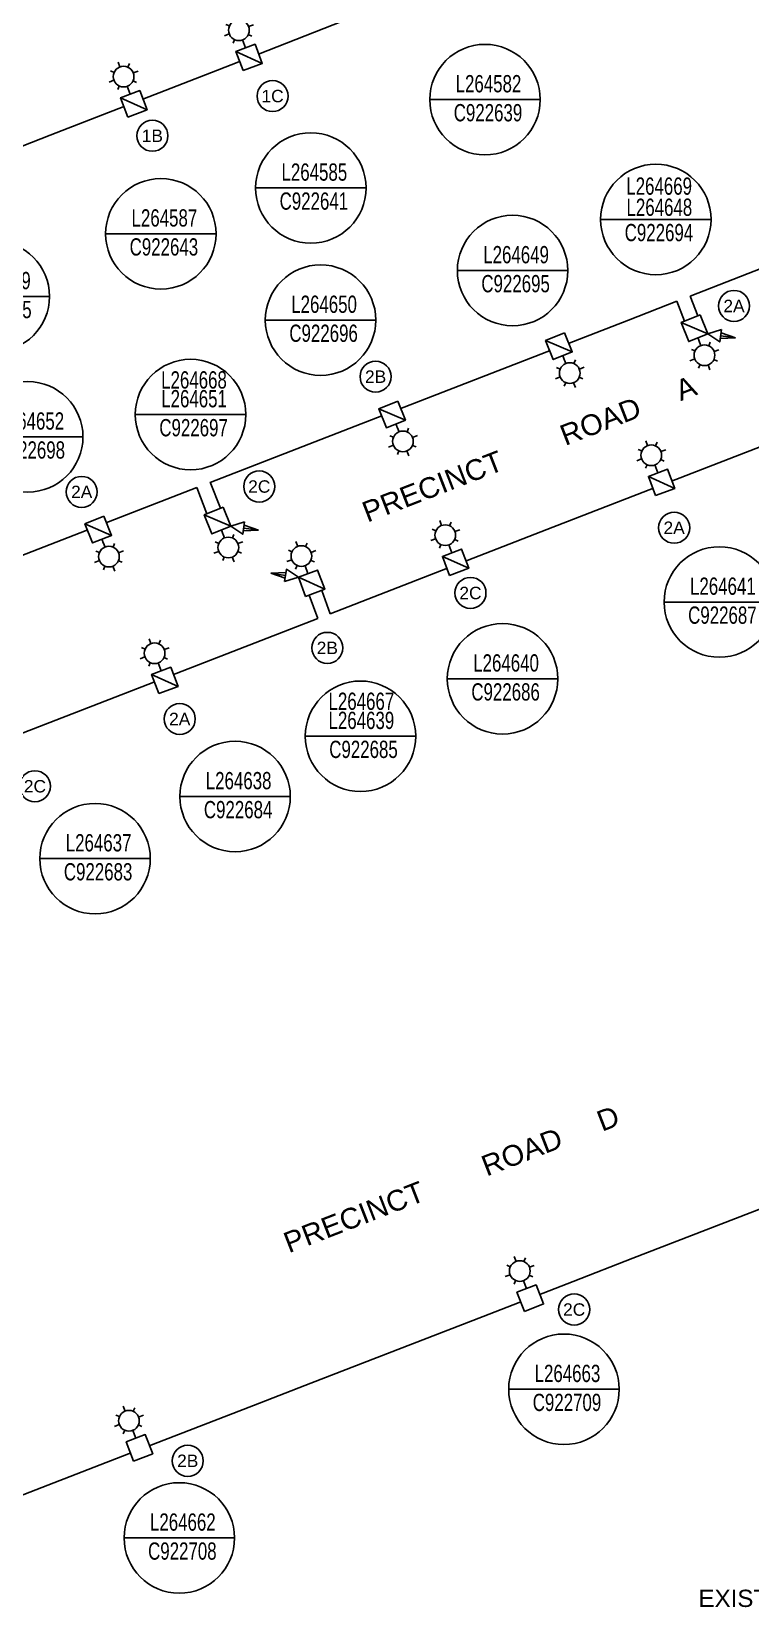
# Paper-space layout 'SHEET (4)' of a CAD drawing. Header units: metres, sheet in millimetres. Extents: x -9 to 824, y -5 to 581.
# Drawn here: x 502.3 to 606.4, y 116.6 to 346.1 of the extents above; entities that cross this region are included whole.
import ezdxf
from ezdxf import colors
from ezdxf.entities.mleader import LeaderData, LeaderLine
from ezdxf.enums import TextEntityAlignment as Align
from ezdxf.math import Vec2, Vec3

# ---------------------------------------------------------------- set-up
doc = ezdxf.new("R2010")
doc.units = ezdxf.units.M
doc.linetypes.add('IE Trench LV', pattern=[6.5, 5, -1.5])
doc.layers.get('0').update_dxf_attribs({"color": 6})
for name, color, linetype in [('_User Miscellaneous1', 7, 'Continuous'), ('Equip_SP_SL_NEW', 2, 'Continuous'), ('Mains_SL_NEW_R6', 2, 'Continuous'), ('Notes', 7, 'Continuous'), ('SupportsUG_SP_LV_SL_NEW', 2, 'Continuous')]:
    doc.layers.add(name, color=color, linetype=linetype)
doc.layers.add('Cadastre Roads_SP_EXT', color=9, linetype='Continuous', lineweight=5)
doc.styles.add('iecARIAL', font='arial.ttf', dxfattribs={"height": 2})
doc.styles.add('POLE_LABEL', font='arial.ttf')
doc.styles.add('SL_LABEL', font='arial.ttf')
doc.styles.get("Standard").update_dxf_attribs({"font": 'arial.ttf'})
doc.linetypes.add('Cable 4', pattern='A,5.25,-0.1,["o",Standard,S=2,R=0,X=1.2,Y=-0.7],-4', length=9.35)
doc.linetypes.add('IE Trench HV', pattern='A,7,-0.2,["/",Standard,S=3,R=0,X=0.6,Y=-1.4],-2.5', length=9.7)

# ---------------------------------------------------------------- blocks, each defined once
blk = doc.blocks.new('*U48')
at = {"flags": 1}
blk.add_attdef('Z', text='', height=0.2, dxfattribs=at).set_placement((1.5, -2.8), align=Align.MIDDLE_LEFT)
blk.add_wipeout([(-1.485, -1.485), (1.485, -1.485), (1.485, 1.485), (-1.485, 1.485)])
at = {"lineweight": -3}
blk.add_lwpolyline([(-1.485, -1.485), (1.485, -1.485), (1.485, 1.485), (-1.485, 1.485)], close=True, dxfattribs=at)
at = {"flags": 128}
blk.add_lwpolyline([(-1.485, 1.485), (1.485, -1.485)], dxfattribs=at)
for tag, height, flags, p in [('ASSET_NUM', 2.5, 8, (2, 2)), ('STREET_CODE', 0.2, 9, (1.5, 0)), ('OWNED_BY', 0.2, 9, (1.5, -0.4)), ('OPERATED_BY', 0.2, 9, (1.5, -0.6)), ('STATE', 0.2, 9, (1.5, -1)), ('SUBURB', 0.2, 9, (1.5, -1.8)), ('STREETNAME', 0.2, 9, (1.5, -2)), ('COLUMN_TYPE', 0.2, 9, (1.5, -0.2)), ('USAGE', 0.2, 9, (1.5, -1.2)), ('MAINTAINED_BY', 0.2, 9, (1.5, -0.8)), ('LEGEND', 0.2, 9, (1.5, -1.4)), ('PARENT', 0.2, 9, (1.5, -1.6)), ('LOCATION', 0.2, 9, (1.5, -2.2)), ('NOTES', 0.2, 9, (1.5, -2.4)), ('LABEL_ALIGNMENT', 0.2, 9, (1.5, -2.6))]:
    blk.add_attdef(tag, text='', height=height, dxfattribs=dict(flags=flags)).set_placement(p, align=Align.MIDDLE_LEFT)
at = {"style": 'POLE_LABEL', "flags": 9}
blk.add_attdef('STRUCTURE_PLANT_NUMBER', text='', height=0.2, dxfattribs=at).set_placement((1.5, 0.242), align=Align.MIDDLE_LEFT)
blk = doc.blocks.new('*U44')
for tag, height, flags, p in [('OPERATING_VOLTAGE', 0.2, 9, (0, -1.4)), ('ORIENTATION', 0.2, 9, (0, -1.6)), ('OWNED_BY', 0.2, 9, (0, -1.8)), ('STATE', 0.2, 9, (0, -2)), ('LANTERN_TYPE', 0.2, 9, (0, -1)), ('NO_PHASES', 0.2, 9, (0, -1.2)), ('USAGE', 0.2, 9, (0, -2.2)), ('LNUMBER', 2.5, 8, (1.2, -2.8)), ('CEXIST', 0.2, 9, (0, -2.4)), ('CNEW', 0.2, 9, (0, -2.6)), ('CNUMBER', 0.2, 9, (0, -2.8)), ('CREMOVE', 0.2, 9, (0, -3)), ('CREPLACE', 0.2, 9, (0, -3.2)), ('LKINGHEIGHT', 0.2, 9, (0, -3.4)), ('LBRACKET', 0.2, 9, (0, -3.6)), ('LBRACKETVOCAB', 0.2, 9, (0, -3.8)), ('LCATEGORY', 0.2, 9, (0, -4)), ('LCHARGE1', 0.2, 9, (0, -4.2)), ('LCHARGE1PERCENT', 0.2, 9, (0, -4.4)), ('LCHARGE2', 0.2, 9, (0, -4.6)), ('LCHARGE2PERCENT', 0.2, 9, (0, -4.8)), ('LCHARGE3', 0.2, 9, (0, -5)), ('LCHARGE3PERCENT', 0.2, 9, (0, -5.2)), ('LEXIST', 0.2, 9, (0, -5.4)), ('LLAMP', 0.2, 9, (0, -5.6)), ('LLAMPVOCAB', 0.2, 9, (0, -5.8)), ('LMAST', 0.2, 9, (0, -6)), ('LMASTVOCAB', 0.2, 9, (0, -6.2)), ('LNEW', 0.2, 9, (0, -6.4)), ('LANTNUMBER', 0.2, 9, (0, -6.6)), ('SUBURB', 0.2, 9, (0, -8.6)), ('STREETNAME', 0.2, 9, (0, -8.8)), ('LOUTREACH', 0.2, 9, (0, -7)), ('LOUTREACHVOCAB', 0.2, 9, (0, -7.2)), ('LRATECODE', 0.2, 9, (0, -7.4)), ('LREMOVE', 0.2, 9, (0, -7.6)), ('LREPLACE', 0.2, 9, (0, -7.8)), ('LTYPE', 0.2, 9, (0, -8)), ('LTYPEVOCAB', 0.2, 9, (0, -8.2)), ('LEGEND', 0.2, 9, (0, -8.4)), ('LOCATION', 0.2, 9, (0, -9)), ('NOTES', 0.2, 9, (0, -9.2)), ('MAINTAINED_BY', 0.2, 9, (0, -9.86))]:
    blk.add_attdef(tag, text='', height=height, dxfattribs=dict(flags=flags)).set_placement(p, align=Align.MIDDLE_LEFT)
at = {"flags": 9}
blk.add_attdef('OPERATED_BY', (0, -9.61), '', height=0.2, dxfattribs=at)
blk.add_wipeout([(0, 4.97), (1.46, 4.18), (2.25, 2.72), (1.46, 1.26), (0, 0.36), (-1.46, 1.26), (-2.25, 2.72), (-1.46, 4.18)])
for p, q in [((0, 4.22), (0, 4.97)), ((-2.25, 2.72), (-1.5, 2.72)), ((-1.46, 4.18), (-1.06, 3.78)), ((1.46, 4.18), (1.06, 3.78)), ((1.5, 2.72), (2.25, 2.72)), ((-1.46, 1.26), (-1.06, 1.66)), ((0, 0), (0, 1.22)), ((0, 0), (0, 0)), ((1.46, 1.26), (1.06, 1.66))]:
    blk.add_line(p, q)
blk.add_circle((0, 2.72), 1.5)
at = {"style": 'SL_LABEL'}
for tag, height, flags, p in [('ASSET_NUM', 2.5, 8, (2, 2)), ('STREET_CODE', 0.2, 9, (0, -0.2))]:
    blk.add_attdef(tag, text='', height=height, dxfattribs=dict(at, flags=flags)).set_placement(p, align=Align.MIDDLE_LEFT)
at = {"flags": 1}
blk.add_attdef('Z', (0, 0), '', height=0.2, dxfattribs=at)
at = {"flags": 9}
for tag, p in [('CONSTRUCTED_VOLTAGE', (0, -0.4)), ('CONTROL_TYPE', (0, -0.6)), ('LANTERN_PURPOSE', (0, -0.8))]:
    blk.add_attdef(tag, text='', height=0.2, dxfattribs=at).set_placement(p, align=Align.MIDDLE_LEFT)
blk = doc.blocks.new('SL_FLOOD_NEW')
for p, q in [((0, 8.1), (-0.83, 3.76)), ((0.83, 3.76), (0, 8.1)), ((0, 3.76), (0, 8.1))]:
    blk.add_line(p, q)
blk.add_lwpolyline([(-1.82, 3.76), (0, 0), (1.82, 3.76)], close=True)
for tag, p, height, flags in [('Z', (0, 0), 0.2, 1), ('CONSTRUCTED_VOLTAGE', (0, -0.2), 0.2, 9), ('CONTROL_TYPE', (0, -0.4), 0.2, 9), ('OPERATING_VOLTAGE', (0, -1.2), 0.2, 9), ('ORIENTATION', (0, -1.4), 0.2, 9), ('OWNED_BY', (0, -1.6), 0.2, 9), ('STATE', (0, -1.8), 0.2, 9), ('CEXIST', (0, -2.2), 0.2, 9), ('CNEW', (0, -2.4), 0.2, 9), ('CNUMBER', (0, -2.6), 0.2, 9), ('CREMOVE', (0, -2.8), 0.2, 9), ('CREPLACE', (0, -3), 0.2, 9), ('LANTERN_PURPOSE', (0, -0.6), 0.2, 9), ('LANTERN_TYPE', (0, -0.8), 0.2, 9), ('NO_PHASES', (0, -1), 0.2, 9), ('USAGE', (0, -2), 0.2, 9), ('LKINGHEIGHT', (0, -3.2), 0.2, 9), ('LBRACKET', (0, -3.4), 0.2, 9), ('LBRACKETVOCAB', (0, -3.6), 0.2, 9), ('LCATEGORY', (0, -3.8), 0.2, 9), ('LCHARGE1', (0, -4), 0.2, 9), ('LCHARGE1PERCENT', (0, -4.2), 0.2, 9), ('LCHARGE2', (0, -4.4), 0.2, 9), ('LCHARGE2PERCENT', (0, -4.6), 0.2, 9), ('LNUMBER', (4.29, -3.76), 2.5, 8), ('STREETNAME', (0, -8.8), 0.2, 9), ('SUBURB', (0, -9), 0.2, 9), ('LCHARGE3', (0, -4.8), 0.2, 9), ('LCHARGE3PERCENT', (0, -5), 0.2, 9), ('LEXIST', (0, -5.2), 0.2, 9), ('LLAMP', (0, -5.4), 0.2, 9), ('LLAMPVOCAB', (0, -5.6), 0.2, 9), ('LMAST', (0, -5.8), 0.2, 9), ('LMASTVOCAB', (0, -6), 0.2, 9), ('LNEW', (0, -6.2), 0.2, 9), ('LANTNUMBER', (0, -6.4), 0.2, 9), ('LOUTREACH', (0, -6.8), 0.2, 9), ('LOUTREACHVOCAB', (0, -7), 0.2, 9), ('LRATECODE', (0, -7.2), 0.2, 9), ('LREMOVE', (0, -7.4), 0.2, 9), ('LREPLACE', (0, -7.6), 0.2, 9), ('LTYPE', (0, -7.8), 0.2, 9), ('LTYPEVOCAB', (0, -8), 0.2, 9), ('LEGEND', (0, -8.2), 0.2, 9), ('LOCATION', (0, -8.4), 0.2, 9), ('NOTES', (0, -8.6), 0.2, 9)]:
    blk.add_attdef(tag, p, '', height=height, dxfattribs=dict(flags=flags))
at = {"style": 'iecARIAL', "flags": 8}
blk.add_attdef('ASSET_NUM', (1.5, 2.02), '', height=2.5, dxfattribs=at)
blk = doc.blocks.new('DUCT_INDICATOR')
at = {"flags": 1}
blk.add_attdef('Z', (0, 0), '', height=0.2, dxfattribs=at)
at = {"linetype": 'IE Trench LV'}
blk.add_wipeout([(0, 2.25), (0.28, 2.23), (0.55, 2.18), (0.69, 2.14), (0.97, 2.03), (1.1, 1.96), (1.27, 1.86), (1.39, 1.77), (1.51, 1.67), (1.62, 1.56), (1.73, 1.44), (1.78, 1.38), (1.87, 1.26), (1.94, 1.14), (2.01, 1.01), (2.1, 0.8), (2.14, 0.7), (2.17, 0.61), (2.19, 0.5), (2.22, 0.35), (2.24, 0.23), (2.25, 0.12), (2.25, 0.07), (2.25, 0), (2.25, -0.11), (2.24, -0.23), (2.23, -0.31), (2.22, -0.35), (2.22, -0.39), (2.2, -0.47), (2.18, -0.57), (2.14, -0.69), (2.12, -0.77), (2.08, -0.87), (2.04, -0.95), (2.01, -1.01), (1.97, -1.09), (1.92, -1.17), (1.86, -1.26), (1.79, -1.36), (1.79, -1.36), (1.69, -1.48), (1.58, -1.6), (1.58, -1.6), (1.45, -1.72), (1.35, -1.8), (1.24, -1.88), (1.24, -1.88), (1.05, -1.99), (0.9, -2.06), (0.74, -2.12), (0.63, -2.16), (0.63, -2.16), (0.44, -2.21), (0.3, -2.23), (0.14, -2.25), (0, -2.25), (-0.24, -2.24), (-0.37, -2.22), (-0.49, -2.2), (-0.49, -2.2), (-0.62, -2.16), (-0.85, -2.08), (-0.98, -2.03), (-1.2, -1.9), (-1.29, -1.84), (-1.43, -1.73), (-1.53, -1.65), (-1.64, -1.54), (-1.73, -1.44), (-1.8, -1.35), (-1.86, -1.27), (-1.91, -1.19), (-1.96, -1.11), (-2.01, -1.01), (-2.07, -0.88), (-2.11, -0.79), (-2.16, -0.63), (-2.19, -0.5), (-2.22, -0.38), (-2.24, -0.18), (-2.25, 0), (-2.24, 0.16), (-2.23, 0.33), (-2.2, 0.45), (-2.16, 0.62), (-2.14, 0.71), (-2.08, 0.86), (-2.04, 0.95), (-1.98, 1.06), (-1.91, 1.19), (-1.86, 1.27), (-1.78, 1.38), (-1.69, 1.49), (-1.54, 1.64), (-1.45, 1.72), (-1.3, 1.83), (-1.15, 1.93), (-0.87, 2.07), (-0.68, 2.15), (-0.5, 2.19), (-0.24, 2.24)], dxfattribs=at)
at = {"linetype": 'IE Trench HV'}
blk.add_wipeout([(0, 2.25), (0.16, 2.24), (0.31, 2.23), (0.51, 2.19), (0.66, 2.15), (0.78, 2.11), (0.88, 2.07), (0.98, 2.02), (1.1, 1.96), (1.17, 1.92), (1.27, 1.86), (1.36, 1.79), (1.48, 1.7), (1.6, 1.59), (1.68, 1.49), (1.76, 1.4), (1.84, 1.29), (1.92, 1.17), (1.98, 1.07), (2.03, 0.97), (2.11, 0.77), (2.16, 0.64), (2.18, 0.57), (2.2, 0.48), (2.21, 0.41), (2.23, 0.32), (2.24, 0.2), (2.25, 0.12), (2.25, 0), (2.25, -0.09), (2.24, -0.21), (2.23, -0.28), (2.22, -0.35), (2.21, -0.42), (2.2, -0.49), (2.17, -0.6), (2.15, -0.68), (2.11, -0.78), (2.07, -0.88), (2.01, -1.01), (1.96, -1.1), (1.9, -1.21), (1.84, -1.29), (1.79, -1.37), (1.73, -1.43), (1.7, -1.48), (1.64, -1.54), (1.6, -1.59), (1.55, -1.63), (1.49, -1.69), (1.41, -1.75), (1.29, -1.85), (1.18, -1.91), (1.11, -1.96), (1.06, -1.99), (0.97, -2.03), (0.89, -2.07), (0.84, -2.09), (0.78, -2.11), (0.71, -2.14), (0.65, -2.16), (0.61, -2.17), (0.56, -2.18), (0.49, -2.2), (0.44, -2.21), (0.37, -2.22), (0.31, -2.23), (0.26, -2.23), (0.21, -2.24), (0.12, -2.25), (0.05, -2.25), (-0.05, -2.25), (-0.12, -2.25), (-0.19, -2.24), (-0.28, -2.23), (-0.37, -2.22), (-0.51, -2.19), (-0.58, -2.17), (-0.67, -2.15), (-0.77, -2.11), (-0.83, -2.09), (-0.88, -2.07), (-0.96, -2.03), (-1.04, -1.99), (-1.1, -1.96), (-1.15, -1.94), (-1.19, -1.91), (-1.25, -1.87), (-1.28, -1.85), (-1.33, -1.82), (-1.37, -1.79), (-1.41, -1.75), (-1.44, -1.73), (-1.49, -1.69), (-1.57, -1.62), (-1.62, -1.56), (-1.7, -1.47), (-1.76, -1.4), (-1.81, -1.34), (-1.86, -1.27), (-1.9, -1.21), (-1.94, -1.14), (-1.97, -1.08), (-2.01, -1.01), (-2.05, -0.92), (-2.08, -0.86), (-2.12, -0.75), (-2.15, -0.68), (-2.18, -0.58), (-2.19, -0.52), (-2.21, -0.43), (-2.22, -0.35), (-2.23, -0.3), (-2.24, -0.23), (-2.25, -0.14), (-2.25, -0.08), (-2.25, 0.04), (-2.25, 0.14), (-2.24, 0.23), (-2.23, 0.29), (-2.22, 0.39), (-2.2, 0.46), (-2.18, 0.56), (-2.16, 0.62), (-2.15, 0.68), (-2.12, 0.74), (-2.09, 0.83), (-2.07, 0.88), (-2.05, 0.92), (-2.02, 0.98), (-1.99, 1.04), (-1.96, 1.1), (-1.92, 1.17), (-1.89, 1.23), (-1.83, 1.3), (-1.79, 1.36), (-1.71, 1.46), (-1.65, 1.53), (-1.6, 1.58), (-1.55, 1.63), (-1.49, 1.68), (-1.45, 1.72), (-1.37, 1.79), (-1.3, 1.84), (-1.24, 1.88), (-1.17, 1.92), (-1.11, 1.95), (-1.05, 1.99), (-0.96, 2.04), (-0.88, 2.07), (-0.79, 2.11), (-0.74, 2.13), (-0.66, 2.15), (-0.56, 2.18), (-0.45, 2.21), (-0.33, 2.23), (-0.25, 2.24), (-0.18, 2.24), (-0.11, 2.25), (-0.06, 2.25)], dxfattribs=at)
blk.add_circle((0, 0), 2.25)
blk.add_attdef('CODE', text='', height=1.8).set_placement((0, 0), align=Align.MIDDLE_CENTER)
blk = doc.blocks.new('COLUMN_NEW')
at = {"flags": 1}
blk.add_attdef('Z', text='', height=0.2, dxfattribs=at).set_placement((1.5, -2.8), align=Align.MIDDLE_LEFT)
blk.add_wipeout([(-1.485, -1.485), (1.485, -1.485), (1.485, 1.485), (-1.485, 1.485)])
at = {"lineweight": -3}
blk.add_lwpolyline([(-1.485, -1.485), (1.485, -1.485), (1.485, 1.485), (-1.485, 1.485)], close=True, dxfattribs=at)
for tag, height, flags, p in [('ASSET_NUM', 2.5, 8, (2, 2)), ('STREET_CODE', 0.2, 9, (1.5, 0)), ('OWNED_BY', 0.2, 9, (1.5, -0.4)), ('OPERATED_BY', 0.2, 9, (1.5, -0.6)), ('STATE', 0.2, 9, (1.5, -1)), ('SUBURB', 0.2, 9, (1.5, -1.8)), ('STREETNAME', 0.2, 9, (1.5, -2)), ('COLUMN_TYPE', 0.2, 9, (1.5, -0.2)), ('USAGE', 0.2, 9, (1.5, -1.2)), ('MAINTAINED_BY', 0.2, 9, (1.5, -0.8)), ('LEGEND', 0.2, 9, (1.5, -1.4)), ('PARENT', 0.2, 9, (1.5, -1.6)), ('LOCATION', 0.2, 9, (1.5, -2.2)), ('NOTES', 0.2, 9, (1.5, -2.4)), ('LABEL_ALIGNMENT', 0.2, 9, (1.5, -2.6))]:
    blk.add_attdef(tag, text='', height=height, dxfattribs=dict(flags=flags)).set_placement(p, align=Align.MIDDLE_LEFT)
at = {"style": 'POLE_LABEL', "flags": 9}
blk.add_attdef('STRUCTURE_PLANT_NUMBER', text='', height=0.2, dxfattribs=at).set_placement((1.5, 0.242), align=Align.MIDDLE_LEFT)
blk = doc.blocks.new('SLANTERN_NUM_NEW')
at = {"linetype": 'Continuous'}
blk.add_line((8, 0), (-8, 0), dxfattribs=at)
blk.add_line((0, 0), (8, 0))
blk.add_circle((0, 0), 8, dxfattribs=at)
at = {"width": 0.7}
for tag, p in [('SNUMBER', (0.51, 1.05)), ('CNUMBER', (0.44, -3.15))]:
    blk.add_attdef(tag, text='', height=2.5, dxfattribs=at).set_placement(p, align=Align.CENTER)
at = {"flags": 1}
blk.add_attdef('Z', (0, 0), '', height=0.2, dxfattribs=at)

psp = doc.layouts.new('SHEET (4)')

# ---------------------------------------------------------------- linework, layer by layer
at = {"layer": 'Mains_SL_NEW_R6', "color": 2, "linetype": 'Cable 4', "flags": 128}
for points in [[(533.8, 342.27), (592.78, 365.53), (655.77, 392.52)], [(399.18, 309.99), (407.65, 313.38), (414.95, 295.2), (445.17, 307.21), (469.54, 317.18), (504.94, 331.1), (529.2, 340.51), (536.26, 343.26)], [(597.66, 307.78), (615.32, 314.66), (617.66, 315.79), (620.55, 317.5), (622.88, 318.73), (644.26, 327.05), (669.45, 336.82), (671.72, 337.79), (673.05, 338.59), (674.62, 339.91), (676, 341.69), (676.3, 342.42)], [(528.15, 280.8), (549.11, 288.92), (588.73, 304.3), (595.71, 307.02)], [(545.5, 261.78), (576.9, 273.96), (613.38, 288.12)], [(442.81, 247.69), (462.4, 255.29), (526.2, 280.04)], [(451.22, 225.21), (461.76, 229.3), (496.26, 242.68), (519.1, 251.54), (543.71, 261.09)], [(701.95, 209.83), (698.75, 209.23), (682.81, 204.65), (669.44, 199.49), (653.18, 193.18), (634.23, 186.24), (619.06, 179.94), (610.58, 176.65), (602.07, 173.35), (589.37, 168.43), (580.72, 165.07), (567.69, 160.01), (552.31, 154.05), (542.7, 150.32), (534.43, 147.11), (516.31, 140.08), (477.73, 125.11), (452.09, 115.17), (375.18, 85.33), (353.56, 76.94), (340.97, 71.77), (333.24, 67.57), (327.55, 63.79), (325.34, 62.1)]]:
    psp.add_lwpolyline(points, dxfattribs=at)

# ---------------------------------------------------------------- block references
at = {"layer": 'Equip_SP_SL_NEW'}
for p, values in [((567.93, 336.24), {'SNUMBER': 'L264582', 'CNUMBER': 'C922639'}), ((542.71, 323.44), {'SNUMBER': 'L264585', 'CNUMBER': 'C922641'}), ((520.99, 316.8), {'SNUMBER': 'L264587', 'CNUMBER': 'C922643'}), ((571.93, 311.48), {'SNUMBER': 'L264649', 'CNUMBER': 'C922695'}), ((496.87, 307.73), {'SNUMBER': 'L264589', 'CNUMBER': 'C922645'}), ((570.48, 252.35), {'SNUMBER': 'L264640', 'CNUMBER': 'C922686'}), ((579.37, 149.45), {'SNUMBER': 'L264663', 'CNUMBER': 'C922709'}), ((523.66, 127.92), {'SNUMBER': 'L264662', 'CNUMBER': 'C922708'})]:
    psp.add_blockref('SLANTERN_NUM_NEW', p, dxfattribs=at).add_auto_attribs(values)
ref = psp.add_blockref('SLANTERN_NUM_NEW', (592.68, 318.88), dxfattribs=at)
ref.add_attrib('SNUMBER', 'L264648', dxfattribs={"layer": '0', "height": 2.5, "width": 0.7}).set_placement((593.19, 319.4), align=Align.CENTER)
ref.add_attrib('CNUMBER', 'C922694', dxfattribs={"layer": '0', "height": 2.5, "width": 0.7}).set_placement((593.13, 315.73), align=Align.CENTER)
ref = psp.add_blockref('SLANTERN_NUM_NEW', (549.9, 244.03), dxfattribs=at)
ref.add_attrib('SNUMBER', 'L264639', dxfattribs={"layer": '0', "height": 2.5, "width": 0.7}).set_placement((550.03, 245.08), align=Align.CENTER)
ref.add_attrib('CNUMBER', 'C922685', dxfattribs={"layer": '0', "height": 2.5, "width": 0.7}).set_placement((550.34, 240.88), align=Align.CENTER)

# ---------------------------------------------------------------- texts
at = {"layer": 'Equip_SP_SL_NEW', "width": 0.7}
for tag, p in [('L264669', (593.16, 322.46)), ('L264668', (525.79, 294.39)), ('L264667', (550.03, 247.85))]:
    psp.add_attdef(tag, text='XXXX', height=2.5, dxfattribs=at).set_placement(p, align=Align.CENTER)

# ---------------------------------------------------------------- next in the draw order: block references
at = {"layer": '_User Miscellaneous1', "color": 7, "linetype": 'Continuous'}
for p, values in [((537.17, 336.75), {'CODE': '1C'}), ((552.09, 296.11), {'CODE': '2B'}), ((535.24, 280.2, -0.24), {'CODE': '2C'}), ((509.52, 279.42), {'CODE': '2A'}), ((595.33, 274.23, -0.24), {'CODE': '2A'}), ((545.1, 256.83, -0.24), {'CODE': '2B'}), ((523.72, 246.53, -0.24), {'CODE': '2A'}), ((502.75, 236.79, -0.24), {'CODE': '2C'}), ((580.85, 161, -0.24), {'CODE': '2C'}), ((524.88, 139.09, -0.24), {'CODE': '2B'})]:
    psp.add_blockref('DUCT_INDICATOR', p, dxfattribs=at).add_auto_attribs(values)
at = {"layer": 'Equip_SP_SL_NEW'}
for p, rotation in [((533.25, 343.74), 20.61774526793839), ((516.55, 337.02), 20.61774526793839), ((555.04, 289.26, 0.24), 201.8767882797694), ((592.98, 282.18), 20.61774526793839), ((563.14, 270.61), 20.61774526793839), ((512.46, 272.57, 0.24), 201.8767882797694), ((521.04, 253.5), 20.61774526793839)]:
    psp.add_blockref('*U44', p, dxfattribs=dict(at, rotation=rotation))
at = {"layer": 'SupportsUG_SP_LV_SL_NEW'}
for name, p, rotation in [('*U48', (598.28, 303.13, 0.24), 201.8767882797694), ('*U48', (529.2, 275.27, 0.24), 201.8767882797694), ('*U48', (542.82, 266.19), 20.61774526793839), ('COLUMN_NEW', (574.49, 162.65), 21.20388890862657), ('COLUMN_NEW', (517.89, 140.97), 21.20388888902825)]:
    psp.add_blockref(name, p, dxfattribs=dict(at, rotation=rotation))

# ---------------------------------------------------------------- next in the draw order: leaders
at = {"layer": 'Notes'}
ml = psp.add_multileader_mtext('Standard', dxfattribs=at)
ml.set_content('EXISTING UG SL CABLE TO BE DISCONNECTED BETWEEN POLE 1 & COLUMN 835916. REFER TO SITE PLAN', color=256)
ml.set_leader_properties()
ml.build(insert=Vec2(0, 0))
ml.multileader.update_dxf_attribs({"has_text_frame": 1, "dogleg_length": 4, "arrow_head_size": 2.5})
ctx = ml.context
ctx.base_point, ctx.char_height, ctx.arrow_head_size, ctx.plane_origin = Vec3(597.41, 119.14), 2.5, 2.5, Vec3(676.44, 115.97)
ctx.text_align_type = 2
notes = []
notes.append((ctx, [(1, (1, 1, 0), (703.62, 119.14), (-1, 0), 4, [(0, [(783.29, 130.42)], 0, [])])]))
ctx.mtext.insert, ctx.mtext.width, ctx.mtext.alignment, ctx.mtext.flow_direction = Vec3(697.62, 120.42), 98.5158, 3, 5
ctx.mtext.has_bg_fill, ctx.mtext.bg_color, ctx.mtext.bg_scale_factor, ctx.mtext.bg_transparency, ctx.mtext.use_window_bg_color = 1, -1027028792, 1.5, 0, 1
for ctx, leaders in notes:
    for number, flags, end, landing, length, lines in leaders:
        leader = LeaderData()
        leader.index, (leader.has_last_leader_line, leader.has_dogleg_vector, leader.attachment_direction) = number, flags
        leader.last_leader_point, leader.dogleg_vector, leader.dogleg_length = Vec3(end), Vec3(landing), length
        for number, points, colour, breaks in lines:
            line = LeaderLine()
            line.index, line.vertices, line.color, line.breaks = number, Vec3.list(points), colors.encode_raw_color(colour), breaks
            leader.lines.append(line)
        ctx.leaders.append(leader)

# ---------------------------------------------------------------- next in the draw order: linework, layer by layer
at = {"layer": 'Mains_SL_NEW_R6', "color": 2, "linetype": 'Cable 4', "elevation": 0.24, "flags": 128}
for points in [[(598.77, 304.93), (597.66, 307.78)], [(596.83, 304.15), (595.71, 307.02)], [(527.67, 276.26), (526.2, 280.04)], [(529.61, 277.04), (528.14, 280.82)]]:
    psp.add_lwpolyline(points, dxfattribs=at)
at = {"layer": 'Mains_SL_NEW_R6', "color": 2, "linetype": 'Cable 4', "flags": 128}
for points in [[(542.48, 264.47), (543.71, 261.09)], [(544.28, 265.15), (545.5, 261.78)]]:
    psp.add_lwpolyline(points, dxfattribs=at)

# ---------------------------------------------------------------- next in the draw order: block references
at = {"layer": 'Equip_SP_SL_NEW'}
for p, values in [((544.12, 304.3), {'SNUMBER': 'L264650', 'CNUMBER': 'C922696'}), ((525.29, 290.62), {'SNUMBER': 'L264651', 'CNUMBER': 'C922697'}), ((501.71, 287.39), {'SNUMBER': 'L264652', 'CNUMBER': 'C922698'}), ((601.88, 263.47), {'SNUMBER': 'L264641', 'CNUMBER': 'C922687'}), ((531.74, 235.3), {'SNUMBER': 'L264638', 'CNUMBER': 'C922684'}), ((511.46, 226.3), {'SNUMBER': 'L264637', 'CNUMBER': 'C922683'})]:
    psp.add_blockref('SLANTERN_NUM_NEW', p, dxfattribs=at).add_auto_attribs(values)
at = {"layer": 'Equip_SP_SL_NEW', "linetype": 'IE Trench LV', "xscale": 0.4999999999999994, "yscale": 0.4999999999999994, "zscale": 0.4999999999999994, "rotation": 261.586909996122}
psp.add_blockref('SL_FLOOD_NEW', (600.21, 302.31, 0.24), dxfattribs=at)
at = {"layer": 'Equip_SP_SL_NEW'}
for p, rotation in [((529.75, 273.89, 0.24), 201.8767882797694), ((542.3, 267.58), 20.61774526793839), ((573.96, 164.04), 21.20388890862657), ((517.35, 142.35), 21.20388888902825)]:
    psp.add_blockref('*U44', p, dxfattribs=dict(at, rotation=rotation))
at = {"layer": 'SupportsUG_SP_LV_SL_NEW'}
for p, rotation in [((533.77, 342.35), 20.61774526793839), ((517.07, 335.63), 20.61774526793839), ((554.48, 290.64, 0.24), 201.8767882797694), ((593.51, 280.79), 20.61774526793839), ((511.91, 273.95, 0.24), 201.8767882797694), ((563.67, 269.22), 20.61774526793839), ((521.56, 252.11), 20.61774526793839)]:
    psp.add_blockref('*U48', p, dxfattribs=dict(at, rotation=rotation))

# ---------------------------------------------------------------- next in the draw order: block references
at = {"layer": '_User Miscellaneous1', "color": 7, "linetype": 'Continuous'}
for p, values in [((519.76, 331), {'CODE': '1B'}), ((604, 306.35, -0.24), {'CODE': '2A'}), ((565.83, 264.78, -0.24), {'CODE': '2C'})]:
    psp.add_blockref('DUCT_INDICATOR', p, dxfattribs=at).add_auto_attribs(values)
at = {"layer": 'Equip_SP_SL_NEW', "linetype": 'IE Trench LV', "xscale": 0.4999999999999994, "yscale": 0.4999999999999994, "zscale": 0.4999999999999994}
for p, rotation in [((531.13, 274.45, 0.24), 261.586909996122), ((540.91, 267.05), 81.58690999612196)]:
    psp.add_blockref('SL_FLOOD_NEW', p, dxfattribs=dict(at, rotation=rotation))

# ---------------------------------------------------------------- next in the draw order: texts
at = {"layer": 'Cadastre Roads_SP_EXT'}
for s, p in [('PRECINCT        ROAD     A', (550.9, 274.95)), ('PRECINCT        ROAD     D', (539.52, 169.13))]:
    psp.add_text(s, height=3, rotation=21.2021, dxfattribs=at).set_placement(p)

# ---------------------------------------------------------------- next in the draw order: block references
at = {"layer": 'Equip_SP_SL_NEW'}
for p, rotation in [((598.76, 301.76, 0.24), 200.7276662283529), ((579.2, 299.15, 0.24), 201.8767882797694)]:
    psp.add_blockref('*U44', p, dxfattribs=dict(at, rotation=rotation))

# ---------------------------------------------------------------- next in the draw order: block references
at = {"layer": 'SupportsUG_SP_LV_SL_NEW', "rotation": 201.8767882797694}
psp.add_blockref('*U48', (578.65, 300.52, 0.24), dxfattribs=at)

doc.saveas('drawing.dxf')
